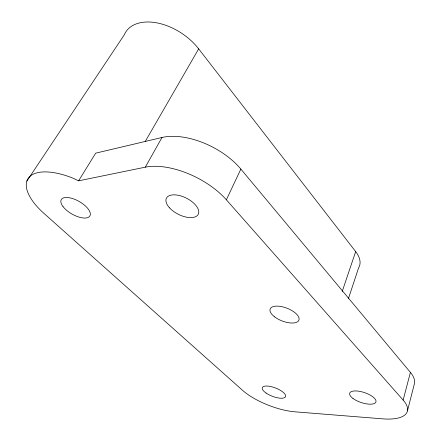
<?xml version="1.0" encoding="UTF-8"?>
<svg xmlns="http://www.w3.org/2000/svg" width="441" height="441" viewBox="0 0 441 441"><rect width="100%" height="100%" fill="white"/><g stroke="black" fill="none" stroke-linecap="round" stroke-linejoin="round"><path stroke-width="0.66" d="M407.456 410.869L414.457 383.56A45.203 18.516 18.1 0 0 410.4 372.391L240.858 169.09A58.008 31.565 27.2 0 0 162.007 137.482L95.686 153.159L78.581 180.838L73.178 178.247A55.004 24.222 29.6 0 0 28.847 177.508A55.004 24.222 29.6 0 0 43.857 213.295L242.484 390.268A41.592 14.834 21.1 0 0 295.012 411.822L382.777 418.856A46.167 17.513 18.5 0 0 403.146 400.092L410.4 372.391M348.434 298.612L358.55 267.99A37.105 19.376 20 0 0 355.667 251.59L198.676 48.868A47.589 29.718 33.8 0 0 156.753 22.844A47.589 29.718 33.8 0 0 124.235 34.894L26.862 181.086M342.233 291.402L355.667 251.59M403.146 400.092L226.365 199.795L240.858 169.09M78.581 180.838L145.293 167.172L162.007 137.482M145.183 141.578L198.676 48.868M145.293 167.172A59.612 30.231 26.8 0 1 226.365 199.795M266.083 393.052A12.464 4.443 21.1 0 0 285.41 396.911A12.464 4.443 21.1 0 0 270.289 386.448A12.464 4.443 21.1 0 0 266.083 393.052M63.035 206.609A16.471 7.243 29.6 0 0 88.602 217.192A16.471 7.243 29.6 0 0 75.152 199.497A16.471 7.243 29.6 0 0 63.035 206.609M353.009 398.477A13.831 5.242 18.5 0 0 375.396 402.793A13.831 5.242 18.5 0 0 360.016 391.415A13.831 5.242 18.5 0 0 353.009 398.477M274.611 316.858A15.418 6.83 21.2 0 0 298.75 320.475A15.418 6.83 21.2 0 0 280.228 306.368A15.418 6.83 21.2 0 0 274.611 316.858M169.576 207.887A17.849 9.035 26.8 0 0 197.7 215.147A17.849 9.035 26.8 0 0 179.774 195.628A17.849 9.035 26.8 0 0 169.576 207.887"/></g></svg>
